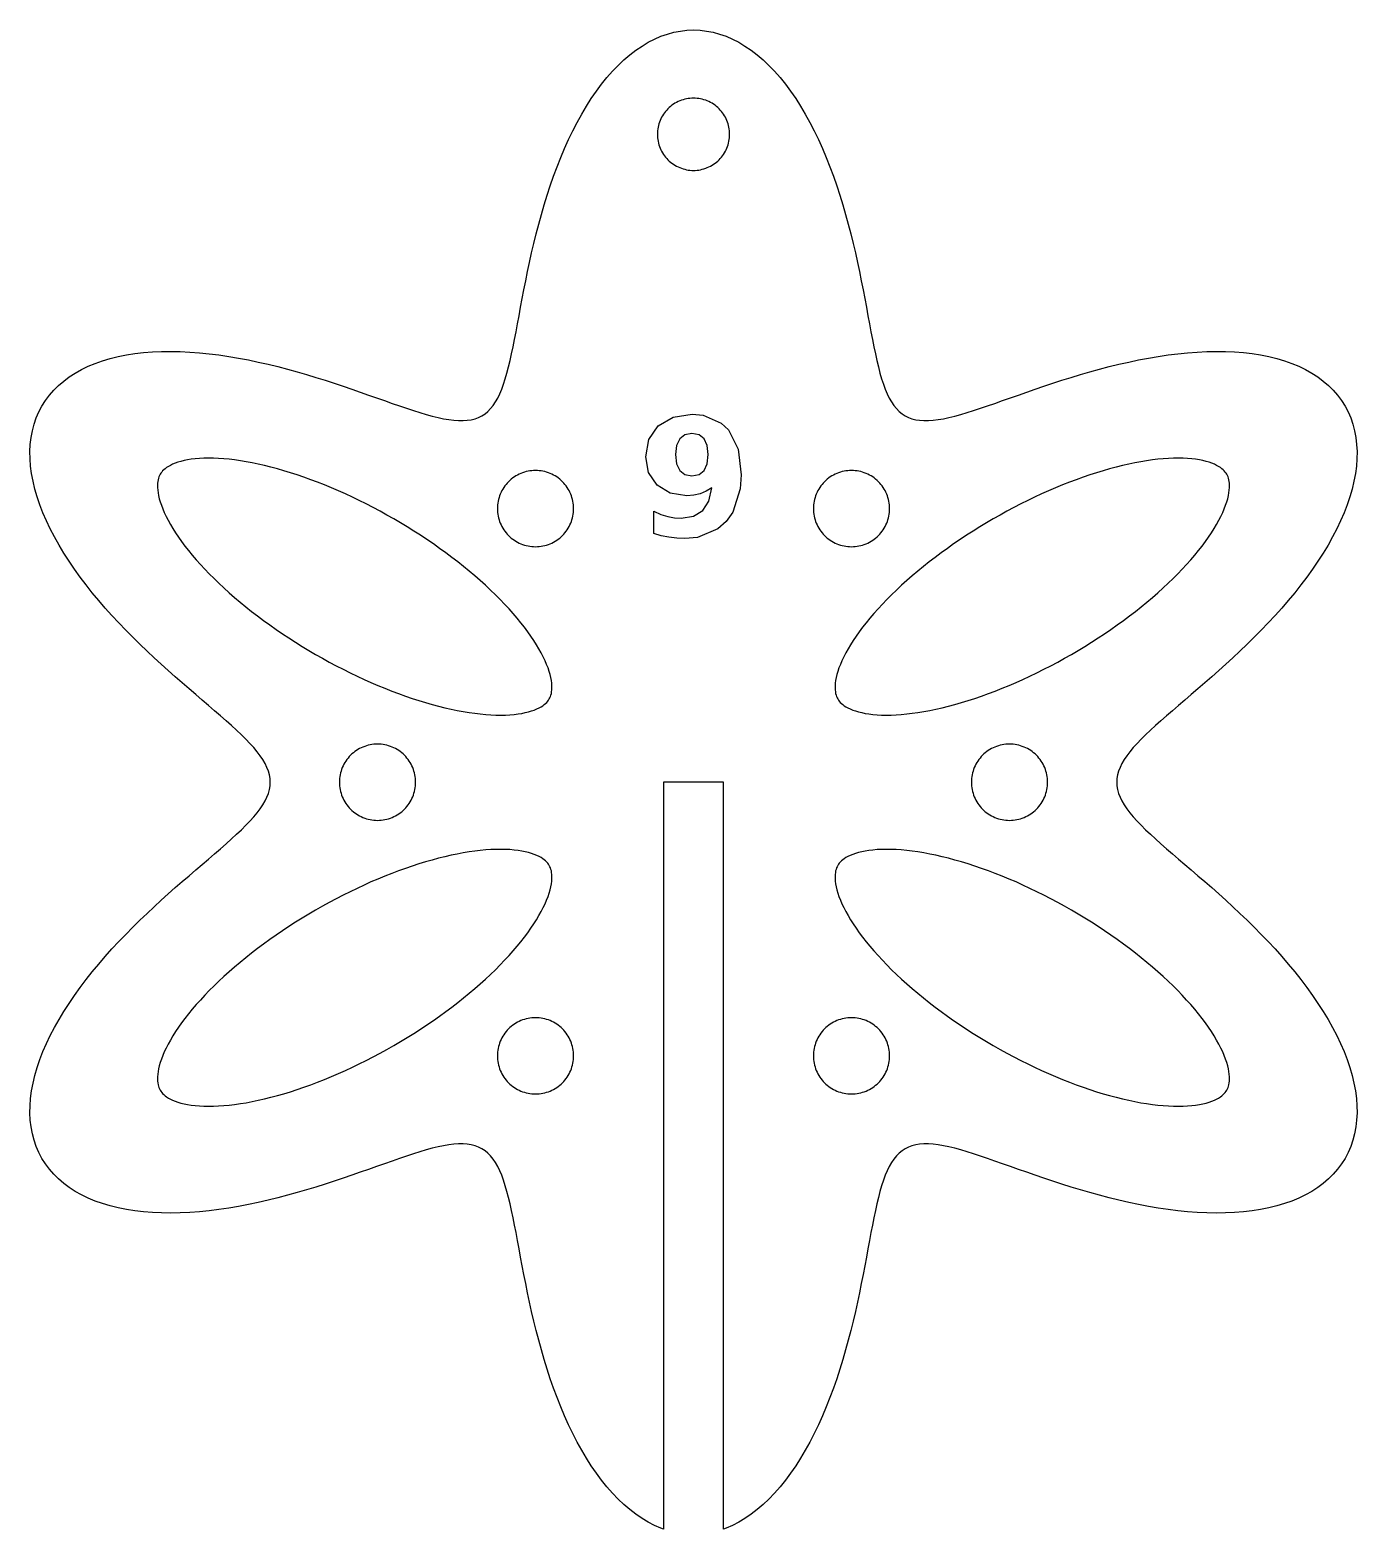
# Model space of a CAD drawing. Header units: millimetres. Extents: x 0 to 439, y -239 to 0.
# Drawn here: x 372.5 to 438.7, y -238.7 to -164 of the extents above; entities that cross this region are included whole.
import ezdxf

# ---------------------------------------------------------------- set-up
doc = ezdxf.new("R2010")
doc.units = ezdxf.units.MM
doc.layers.add('CUT', color=1, linetype='Continuous')
doc.layers.add('ENGRAVE', color=7, linetype='Continuous')

msp = doc.modelspace()

# ---------------------------------------------------------------- linework, layer by layer
at = {"layer": 'CUT'}
for points in [[(426.796, -202.055), (426.868, -202.242), (426.961, -202.432), (427.074, -202.625), (427.206, -202.821), (427.358, -203.021), (427.528, -203.225), (427.716, -203.434), (427.922, -203.649), (428.144, -203.869), (428.383, -204.095), (428.636, -204.327), (428.904, -204.567), (429.184, -204.813), (429.478, -205.067), (429.782, -205.329), (430.097, -205.598), (430.421, -205.875), (430.753, -206.16), (431.092, -206.453), (431.436, -206.755), (431.785, -207.064), (432.138, -207.381), (432.492, -207.707), (432.848, -208.04), (433.203, -208.38), (433.556, -208.728), (433.907, -209.083), (434.253, -209.444), (434.594, -209.812), (434.929, -210.185), (435.256, -210.564), (435.574, -210.948), (435.882, -211.337), (436.179, -211.729), (436.464, -212.124), (436.735, -212.523), (436.992, -212.923), (437.235, -213.325), (437.461, -213.727), (437.67, -214.129), (437.861, -214.531), (438.034, -214.931), (438.188, -215.329), (438.321, -215.724), (438.435, -216.115), (438.527, -216.502), (438.599, -216.884), (438.648, -217.259), (438.676, -217.628), (438.681, -217.989), (438.663, -218.342), (438.623, -218.687), (438.56, -219.021), (438.475, -219.345), (438.367, -219.659), (438.237, -219.96), (438.084, -220.25), (437.91, -220.527), (437.713, -220.791), (437.496, -221.041), (437.258, -221.277), (437, -221.499), (436.722, -221.705), (436.425, -221.897), (436.109, -222.073), (435.776, -222.234), (435.426, -222.379), (435.06, -222.508), (434.679, -222.621), (434.283, -222.718), (433.874, -222.8), (433.453, -222.866), (433.02, -222.916), (432.576, -222.951), (432.123, -222.971), (431.662, -222.977), (431.193, -222.968), (430.718, -222.945), (430.237, -222.909), (429.752, -222.861), (429.264, -222.8), (428.773, -222.727), (428.282, -222.644), (427.79, -222.55), (427.299, -222.447), (426.81, -222.335), (426.324, -222.216), (425.842, -222.09), (425.364, -221.958), (424.891, -221.82), (424.425, -221.679), (423.966, -221.535), (423.515, -221.388), (423.073, -221.24), (422.64, -221.093), (422.216, -220.946), (421.803, -220.801), (421.401, -220.659), (421.011, -220.521), (420.632, -220.388), (420.266, -220.261), (419.912, -220.141), (419.571, -220.029), (419.243, -219.926), (418.928, -219.833), (418.626, -219.75), (418.337, -219.679), (418.062, -219.621), (417.8, -219.575), (417.551, -219.544), (417.315, -219.527), (417.092, -219.526), (416.881, -219.541), (416.682, -219.571), (416.495, -219.619), (416.32, -219.685), (416.155, -219.768), (416.001, -219.869), (415.856, -219.988), (415.721, -220.126), (415.595, -220.283), (415.477, -220.458), (415.367, -220.652), (415.263, -220.865), (415.166, -221.096), (415.074, -221.346), (414.987, -221.613), (414.904, -221.899), (414.825, -222.201), (414.748, -222.521), (414.673, -222.856), (414.6, -223.208), (414.527, -223.574), (414.453, -223.955), (414.379, -224.35), (414.303, -224.757), (414.225, -225.176), (414.145, -225.606), (414.06, -226.046), (413.971, -226.495), (413.878, -226.952), (413.779, -227.416), (413.675, -227.886), (413.564, -228.36), (413.447, -228.838), (413.323, -229.318), (413.191, -229.799), (413.051, -230.279), (412.903, -230.759), (412.747, -231.235), (412.582, -231.708), (412.409, -232.175), (412.226, -232.636), (412.035, -233.089), (411.835, -233.534), (411.626, -233.968), (411.408, -234.391), (411.181, -234.802), (410.945, -235.198), (410.702, -235.581), (410.449, -235.947), (410.189, -236.297), (409.921, -236.629), (409.646, -236.943), (409.364, -237.236), (409.076, -237.51), (408.781, -237.762), (408.48, -237.993), (408.175, -238.201), (407.864, -238.386), (407.55, -238.548), (407.232, -238.685), (407.108, -238.729), (407.108, -201.5), (404.108, -201.5), (404.108, -238.729), (403.985, -238.685), (403.667, -238.548), (403.352, -238.386), (403.042, -238.201), (402.736, -237.993), (402.436, -237.762), (402.141, -237.51), (401.852, -237.236), (401.57, -236.943), (401.295, -236.629), (401.027, -236.297), (400.767, -235.947), (400.515, -235.581), (400.271, -235.198), (400.035, -234.802), (399.809, -234.391), (399.591, -233.968), (399.381, -233.534), (399.181, -233.089), (398.99, -232.636), (398.808, -232.175), (398.634, -231.708), (398.469, -231.235), (398.313, -230.759), (398.165, -230.279), (398.026, -229.799), (397.894, -229.318), (397.769, -228.838), (397.652, -228.36), (397.541, -227.886), (397.437, -227.416), (397.338, -226.952), (397.245, -226.495), (397.156, -226.046), (397.072, -225.606), (396.991, -225.176), (396.913, -224.757), (396.837, -224.35), (396.763, -223.955), (396.69, -223.574), (396.616, -223.208), (396.543, -222.856), (396.468, -222.521), (396.391, -222.201), (396.312, -221.899), (396.229, -221.613), (396.142, -221.346), (396.05, -221.096), (395.953, -220.865), (395.85, -220.652), (395.739, -220.458), (395.621, -220.283), (395.495, -220.126), (395.36, -219.988), (395.216, -219.869), (395.061, -219.768), (394.897, -219.685), (394.721, -219.619), (394.534, -219.571), (394.335, -219.541), (394.124, -219.526), (393.901, -219.527), (393.665, -219.544), (393.416, -219.575), (393.154, -219.621), (392.879, -219.679), (392.59, -219.75), (392.289, -219.833), (391.974, -219.926), (391.646, -220.029), (391.304, -220.141), (390.951, -220.261), (390.584, -220.388), (390.205, -220.521), (389.815, -220.659), (389.413, -220.801), (389, -220.946), (388.577, -221.093), (388.143, -221.24), (387.701, -221.388), (387.25, -221.535), (386.791, -221.679), (386.325, -221.82), (385.852, -221.958), (385.375, -222.09), (384.892, -222.216), (384.406, -222.335), (383.917, -222.447), (383.426, -222.55), (382.934, -222.644), (382.443, -222.727), (381.953, -222.8), (381.464, -222.861), (380.979, -222.909), (380.499, -222.945), (380.023, -222.968), (379.555, -222.977), (379.093, -222.971), (378.64, -222.951), (378.197, -222.916), (377.764, -222.866), (377.342, -222.8), (376.933, -222.718), (376.537, -222.621), (376.156, -222.508), (375.79, -222.379), (375.44, -222.234), (375.107, -222.073), (374.792, -221.897), (374.495, -221.705), (374.217, -221.499), (373.958, -221.277), (373.72, -221.041), (373.503, -220.791), (373.307, -220.527), (373.132, -220.25), (372.98, -219.96), (372.849, -219.659), (372.741, -219.345), (372.656, -219.021), (372.593, -218.687), (372.553, -218.342), (372.536, -217.989), (372.541, -217.628), (372.568, -217.259), (372.618, -216.884), (372.689, -216.502), (372.781, -216.115), (372.895, -215.724), (373.029, -215.329), (373.182, -214.931), (373.355, -214.531), (373.547, -214.129), (373.756, -213.727), (373.982, -213.325), (374.224, -212.923), (374.481, -212.523), (374.753, -212.124), (375.037, -211.729), (375.334, -211.337), (375.642, -210.948), (375.96, -210.564), (376.287, -210.185), (376.622, -209.812), (376.963, -209.444), (377.31, -209.083), (377.66, -208.728), (378.014, -208.38), (378.369, -208.04), (378.724, -207.707), (379.079, -207.381), (379.431, -207.064), (379.78, -206.755), (380.125, -206.453), (380.464, -206.16), (380.796, -205.875), (381.12, -205.598), (381.434, -205.329), (381.739, -205.067), (382.032, -204.813), (382.313, -204.567), (382.58, -204.327), (382.834, -204.095), (383.072, -203.869), (383.294, -203.649), (383.5, -203.434), (383.688, -203.225), (383.858, -203.021), (384.01, -202.821), (384.142, -202.625), (384.255, -202.432), (384.348, -202.242), (384.421, -202.055), (384.473, -201.869), (384.504, -201.684), (384.514, -201.5), (384.504, -201.316), (384.473, -201.131), (384.421, -200.945), (384.348, -200.758), (384.255, -200.568), (384.142, -200.375), (384.01, -200.179), (383.858, -199.979), (383.688, -199.775), (383.5, -199.566), (383.294, -199.351), (383.072, -199.131), (382.834, -198.905), (382.58, -198.673), (382.313, -198.433), (382.032, -198.187), (381.739, -197.933), (381.434, -197.671), (381.12, -197.402), (380.796, -197.125), (380.464, -196.84), (380.125, -196.547), (379.78, -196.245), (379.431, -195.936), (379.079, -195.619), (378.724, -195.293), (378.369, -194.96), (378.014, -194.62), (377.66, -194.272), (377.31, -193.917), (376.963, -193.556), (376.622, -193.188), (376.287, -192.815), (375.96, -192.436), (375.642, -192.052), (375.334, -191.663), (375.037, -191.271), (374.753, -190.876), (374.481, -190.477), (374.224, -190.077), (373.982, -189.675), (373.756, -189.273), (373.547, -188.871), (373.355, -188.469), (373.182, -188.069), (373.029, -187.671), (372.895, -187.276), (372.781, -186.885), (372.689, -186.498), (372.618, -186.116), (372.568, -185.741), (372.541, -185.372), (372.536, -185.011), (372.553, -184.658), (372.593, -184.313), (372.656, -183.979), (372.741, -183.655), (372.849, -183.341), (372.98, -183.04), (373.132, -182.75), (373.307, -182.473), (373.503, -182.209), (373.72, -181.959), (373.958, -181.723), (374.217, -181.501), (374.495, -181.295), (374.792, -181.103), (375.107, -180.927), (375.44, -180.766), (375.79, -180.621), (376.156, -180.492), (376.537, -180.379), (376.933, -180.282), (377.342, -180.2), (377.764, -180.134), (378.197, -180.084), (378.64, -180.049), (379.093, -180.029), (379.555, -180.023), (380.023, -180.032), (380.499, -180.055), (380.979, -180.091), (381.464, -180.139), (381.953, -180.2), (382.443, -180.273), (382.934, -180.356), (383.426, -180.45), (383.917, -180.553), (384.406, -180.665), (384.892, -180.784), (385.375, -180.91), (385.852, -181.042), (386.325, -181.18), (386.791, -181.321), (387.25, -181.465), (387.701, -181.612), (388.143, -181.76), (388.577, -181.907), (389, -182.054), (389.413, -182.199), (389.815, -182.341), (390.205, -182.479), (390.584, -182.612), (390.951, -182.739), (391.304, -182.859), (391.646, -182.971), (391.974, -183.074), (392.289, -183.167), (392.59, -183.25), (392.879, -183.321), (393.154, -183.379), (393.416, -183.425), (393.665, -183.456), (393.901, -183.473), (394.124, -183.474), (394.335, -183.459), (394.534, -183.429), (394.721, -183.381), (394.897, -183.315), (395.061, -183.232), (395.216, -183.131), (395.36, -183.012), (395.495, -182.874), (395.621, -182.717), (395.739, -182.542), (395.85, -182.348), (395.953, -182.135), (396.05, -181.904), (396.142, -181.654), (396.229, -181.387), (396.312, -181.101), (396.391, -180.799), (396.468, -180.479), (396.543, -180.144), (396.616, -179.792), (396.69, -179.426), (396.763, -179.045), (396.837, -178.65), (396.913, -178.243), (396.991, -177.824), (397.072, -177.394), (397.156, -176.954), (397.245, -176.505), (397.338, -176.048), (397.437, -175.584), (397.541, -175.114), (397.652, -174.64), (397.769, -174.162), (397.894, -173.682), (398.026, -173.201), (398.165, -172.721), (398.313, -172.241), (398.469, -171.765), (398.634, -171.292), (398.808, -170.825), (398.99, -170.364), (399.181, -169.911), (399.381, -169.466), (399.591, -169.032), (399.809, -168.609), (400.035, -168.198), (400.271, -167.802), (400.515, -167.419), (400.767, -167.053), (401.027, -166.703), (401.295, -166.371), (401.57, -166.057), (401.852, -165.764), (402.141, -165.49), (402.436, -165.238), (402.736, -165.007), (403.042, -164.799), (403.352, -164.614), (403.667, -164.452), (403.985, -164.315), (404.306, -164.202), (404.629, -164.114), (404.954, -164.051), (405.281, -164.013), (405.608, -164), (405.935, -164.013), (406.262, -164.051), (406.587, -164.114), (406.911, -164.202), (407.232, -164.315), (407.55, -164.452), (407.864, -164.614), (408.175, -164.799), (408.48, -165.007), (408.781, -165.238), (409.076, -165.49), (409.364, -165.764), (409.646, -166.057), (409.921, -166.371), (410.189, -166.703), (410.449, -167.053), (410.702, -167.419), (410.945, -167.802), (411.181, -168.198), (411.408, -168.609), (411.626, -169.032), (411.835, -169.466), (412.035, -169.911), (412.226, -170.364), (412.409, -170.825), (412.582, -171.292), (412.747, -171.765), (412.903, -172.241), (413.051, -172.721), (413.191, -173.201), (413.323, -173.682), (413.447, -174.162), (413.564, -174.64), (413.675, -175.114), (413.779, -175.584), (413.878, -176.048), (413.971, -176.505), (414.06, -176.954), (414.145, -177.394), (414.225, -177.824), (414.303, -178.243), (414.379, -178.65), (414.453, -179.045), (414.527, -179.426), (414.6, -179.792), (414.673, -180.144), (414.748, -180.479), (414.825, -180.799), (414.904, -181.101), (414.987, -181.387), (415.074, -181.654), (415.166, -181.904), (415.263, -182.135), (415.367, -182.348), (415.477, -182.542), (415.595, -182.717), (415.721, -182.874), (415.856, -183.012), (416.001, -183.131), (416.155, -183.232), (416.32, -183.315), (416.495, -183.381), (416.682, -183.429), (416.881, -183.459), (417.092, -183.474), (417.315, -183.473), (417.551, -183.456), (417.8, -183.425), (418.062, -183.379), (418.337, -183.321), (418.626, -183.25), (418.928, -183.167), (419.243, -183.074), (419.571, -182.971), (419.912, -182.859), (420.266, -182.739), (420.632, -182.612), (421.011, -182.479), (421.401, -182.341), (421.803, -182.199), (422.216, -182.054), (422.64, -181.907), (423.073, -181.76), (423.515, -181.612), (423.966, -181.465), (424.425, -181.321), (424.891, -181.18), (425.364, -181.042), (425.842, -180.91), (426.324, -180.784), (426.81, -180.665), (427.299, -180.553), (427.79, -180.45), (428.282, -180.356), (428.773, -180.273), (429.264, -180.2), (429.752, -180.139), (430.237, -180.091), (430.718, -180.055), (431.193, -180.032), (431.662, -180.023), (432.123, -180.029), (432.576, -180.049), (433.02, -180.084), (433.453, -180.134), (433.874, -180.2), (434.283, -180.282), (434.679, -180.379), (435.06, -180.492), (435.426, -180.621), (435.776, -180.766), (436.109, -180.927), (436.425, -181.103), (436.722, -181.295), (437, -181.501), (437.258, -181.723), (437.496, -181.959), (437.713, -182.209), (437.91, -182.473), (438.084, -182.75), (438.237, -183.04), (438.367, -183.341), (438.475, -183.655), (438.56, -183.979), (438.623, -184.313), (438.663, -184.658), (438.681, -185.011), (438.676, -185.372), (438.648, -185.741), (438.599, -186.116), (438.527, -186.498), (438.435, -186.885), (438.321, -187.276), (438.188, -187.671), (438.034, -188.069), (437.861, -188.469), (437.67, -188.871), (437.461, -189.273), (437.235, -189.675), (436.992, -190.077), (436.735, -190.477), (436.464, -190.876), (436.179, -191.271), (435.882, -191.663), (435.574, -192.052), (435.256, -192.436), (434.929, -192.815), (434.594, -193.188), (434.253, -193.556), (433.907, -193.917), (433.556, -194.272), (433.203, -194.62), (432.848, -194.96), (432.492, -195.293), (432.138, -195.619), (431.785, -195.936), (431.436, -196.245), (431.092, -196.547), (430.753, -196.84), (430.421, -197.125), (430.097, -197.402), (429.782, -197.671), (429.478, -197.933), (429.184, -198.187), (428.904, -198.433), (428.636, -198.673), (428.383, -198.905), (428.144, -199.131), (427.922, -199.351), (427.716, -199.566), (427.528, -199.775), (427.358, -199.979), (427.206, -200.179), (427.074, -200.375), (426.961, -200.568), (426.868, -200.758), (426.796, -200.945), (426.744, -201.131), (426.712, -201.316), (426.702, -201.5), (426.712, -201.684), (426.744, -201.869), (426.796, -202.055)], [(407.406, -169.112), (407.399, -169.024), (407.389, -168.936), (407.374, -168.849), (407.354, -168.763), (407.331, -168.677), (407.303, -168.594), (407.271, -168.511), (407.235, -168.43), (407.196, -168.351), (407.152, -168.275), (407.105, -168.2), (407.054, -168.128), (407, -168.058), (406.942, -167.991), (406.881, -167.927), (406.817, -167.866), (406.75, -167.809), (406.68, -167.754), (406.608, -167.703), (406.534, -167.656), (406.457, -167.613), (406.378, -167.573), (406.297, -167.537), (406.215, -167.505), (406.131, -167.478), (406.046, -167.454), (405.959, -167.435), (405.872, -167.419), (405.785, -167.409), (405.696, -167.402), (405.608, -167.4), (405.52, -167.402), (405.432, -167.409), (405.344, -167.419), (405.257, -167.435), (405.171, -167.454), (405.086, -167.478), (405.002, -167.505), (404.919, -167.537), (404.839, -167.573), (404.76, -167.613), (404.683, -167.656), (404.608, -167.703), (404.536, -167.754), (404.466, -167.809), (404.399, -167.866), (404.335, -167.927), (404.274, -167.991), (404.217, -168.058), (404.162, -168.128), (404.112, -168.2), (404.064, -168.275), (404.021, -168.351), (403.981, -168.43), (403.945, -168.511), (403.913, -168.594), (403.886, -168.677), (403.862, -168.763), (403.843, -168.849), (403.828, -168.936), (403.817, -169.024), (403.81, -169.112), (403.808, -169.2), (403.81, -169.288), (403.817, -169.376), (403.828, -169.464), (403.843, -169.551), (403.862, -169.637), (403.886, -169.723), (403.913, -169.806), (403.945, -169.889), (403.981, -169.97), (404.021, -170.049), (404.064, -170.125), (404.112, -170.2), (404.162, -170.272), (404.217, -170.342), (404.274, -170.409), (404.335, -170.473), (404.399, -170.534), (404.466, -170.591), (404.536, -170.646), (404.608, -170.697), (404.683, -170.744), (404.76, -170.787), (404.839, -170.827), (404.919, -170.863), (405.002, -170.895), (405.086, -170.922), (405.171, -170.946), (405.257, -170.965), (405.344, -170.981), (405.432, -170.991), (405.52, -170.998), (405.608, -171), (405.696, -170.998), (405.785, -170.991), (405.872, -170.981), (405.959, -170.965), (406.046, -170.946), (406.131, -170.922), (406.215, -170.895), (406.297, -170.863), (406.378, -170.827), (406.457, -170.787), (406.534, -170.744), (406.608, -170.697), (406.68, -170.646), (406.75, -170.591), (406.817, -170.534), (406.881, -170.473), (406.942, -170.409), (407, -170.342), (407.054, -170.272), (407.105, -170.2), (407.152, -170.125), (407.196, -170.049), (407.235, -169.97), (407.271, -169.889), (407.303, -169.806), (407.331, -169.723), (407.354, -169.637), (407.374, -169.551), (407.389, -169.464), (407.399, -169.376), (407.406, -169.288), (407.408, -169.2), (407.406, -169.112)], [(391.343, -188.773), (391.008, -188.57), (390.671, -188.373), (390.33, -188.179), (389.988, -187.991), (389.644, -187.807), (389.298, -187.629), (388.951, -187.456), (388.604, -187.29), (388.256, -187.128), (387.909, -186.973), (387.562, -186.825), (387.217, -186.682), (386.873, -186.547), (386.531, -186.418), (386.191, -186.295), (385.854, -186.18), (385.521, -186.072), (385.191, -185.972), (384.865, -185.878), (384.544, -185.792), (384.227, -185.714), (383.917, -185.643), (383.612, -185.579), (383.313, -185.524), (383.021, -185.476), (382.737, -185.435), (382.46, -185.403), (382.191, -185.378), (381.931, -185.36), (381.681, -185.35), (381.439, -185.347), (381.208, -185.351), (380.987, -185.362), (380.777, -185.379), (380.578, -185.403), (380.391, -185.433), (380.216, -185.468), (380.054, -185.508), (379.904, -185.552), (379.768, -185.6), (379.644, -185.651), (379.532, -185.704), (379.434, -185.758), (379.347, -185.814), (379.271, -185.87), (379.205, -185.925), (379.149, -185.981), (379.1, -186.037), (379.058, -186.093), (379.022, -186.151), (378.99, -186.211), (378.963, -186.275), (378.939, -186.345), (378.919, -186.422), (378.903, -186.507), (378.893, -186.6), (378.888, -186.703), (378.89, -186.816), (378.9, -186.939), (378.918, -187.072), (378.945, -187.214), (378.981, -187.366), (379.028, -187.526), (379.085, -187.695), (379.153, -187.872), (379.232, -188.056), (379.321, -188.246), (379.422, -188.443), (379.535, -188.646), (379.658, -188.853), (379.792, -189.065), (379.937, -189.282), (380.094, -189.502), (380.26, -189.725), (380.437, -189.951), (380.625, -190.18), (380.822, -190.411), (381.03, -190.643), (381.246, -190.877), (381.472, -191.111), (381.708, -191.347), (381.951, -191.582), (382.204, -191.817), (382.464, -192.052), (382.732, -192.287), (383.008, -192.52), (383.29, -192.751), (383.58, -192.981), (383.876, -193.21), (384.178, -193.435), (384.486, -193.659), (384.799, -193.879), (385.118, -194.096), (385.441, -194.31), (385.768, -194.521), (386.099, -194.727), (386.433, -194.93), (386.771, -195.127), (387.111, -195.321), (387.453, -195.509), (387.798, -195.693), (388.143, -195.871), (388.49, -196.044), (388.837, -196.21), (389.185, -196.372), (389.532, -196.527), (389.879, -196.675), (390.224, -196.818), (390.569, -196.953), (390.911, -197.082), (391.25, -197.205), (391.587, -197.32), (391.921, -197.428), (392.251, -197.528), (392.576, -197.622), (392.898, -197.708), (393.214, -197.786), (393.525, -197.857), (393.83, -197.921), (394.128, -197.976), (394.42, -198.024), (394.704, -198.065), (394.981, -198.097), (395.25, -198.122), (395.51, -198.14), (395.761, -198.15), (396.002, -198.153), (396.234, -198.149), (396.454, -198.138), (396.664, -198.121), (396.863, -198.097), (397.05, -198.067), (397.225, -198.032), (397.387, -197.992), (397.537, -197.948), (397.674, -197.9), (397.798, -197.849), (397.909, -197.796), (398.008, -197.742), (398.095, -197.686), (398.17, -197.63), (398.236, -197.575), (398.292, -197.519), (398.341, -197.463), (398.383, -197.407), (398.419, -197.349), (398.451, -197.289), (398.479, -197.225), (398.503, -197.155), (398.522, -197.078), (398.538, -196.993), (398.548, -196.9), (398.553, -196.797), (398.551, -196.684), (398.541, -196.561), (398.523, -196.428), (398.497, -196.286), (398.46, -196.134), (398.413, -195.974), (398.356, -195.805), (398.289, -195.628), (398.21, -195.444), (398.12, -195.254), (398.019, -195.057), (397.907, -194.854), (397.783, -194.647), (397.649, -194.435), (397.504, -194.218), (397.348, -193.998), (397.181, -193.775), (397.004, -193.549), (396.816, -193.32), (396.619, -193.089), (396.412, -192.857), (396.195, -192.623), (395.969, -192.389), (395.734, -192.153), (395.49, -191.918), (395.238, -191.683), (394.977, -191.448), (394.709, -191.213), (394.434, -190.98), (394.151, -190.749), (393.861, -190.519), (393.565, -190.29), (393.263, -190.065), (392.955, -189.841), (392.642, -189.621), (392.324, -189.404), (392.001, -189.19), (391.674, -188.979), (391.343, -188.773)], [(399.612, -188.139), (399.624, -188.046), (399.63, -187.953), (399.633, -187.86), (399.63, -187.767), (399.624, -187.674), (399.612, -187.581), (399.596, -187.49), (399.576, -187.399), (399.551, -187.309), (399.522, -187.22), (399.488, -187.133), (399.45, -187.048), (399.408, -186.965), (399.362, -186.884), (399.313, -186.805), (399.259, -186.729), (399.202, -186.655), (399.141, -186.584), (399.076, -186.517), (399.009, -186.453), (398.938, -186.392), (398.865, -186.334), (398.789, -186.281), (398.71, -186.231), (398.629, -186.185), (398.545, -186.143), (398.46, -186.105), (398.373, -186.072), (398.285, -186.042), (398.195, -186.017), (398.104, -185.997), (398.012, -185.981), (397.919, -185.97), (397.826, -185.963), (397.733, -185.96), (397.64, -185.963), (397.547, -185.97), (397.454, -185.981), (397.363, -185.997), (397.272, -186.017), (397.182, -186.042), (397.093, -186.072), (397.006, -186.105), (396.921, -186.143), (396.838, -186.185), (396.757, -186.231), (396.678, -186.281), (396.602, -186.334), (396.528, -186.392), (396.457, -186.453), (396.39, -186.517), (396.326, -186.584), (396.265, -186.655), (396.207, -186.729), (396.154, -186.805), (396.104, -186.884), (396.058, -186.965), (396.016, -187.048), (395.978, -187.133), (395.945, -187.22), (395.915, -187.309), (395.89, -187.399), (395.87, -187.49), (395.854, -187.581), (395.843, -187.674), (395.836, -187.767), (395.834, -187.86), (395.836, -187.953), (395.843, -188.046), (395.854, -188.139), (395.87, -188.231), (395.89, -188.322), (395.915, -188.412), (395.945, -188.5), (395.978, -188.587), (396.016, -188.672), (396.058, -188.756), (396.104, -188.837), (396.154, -188.915), (396.207, -188.992), (396.265, -189.065), (396.326, -189.136), (396.39, -189.203), (396.457, -189.268), (396.528, -189.329), (396.602, -189.386), (396.678, -189.44), (396.757, -189.489), (396.838, -189.535), (396.921, -189.577), (397.006, -189.615), (397.093, -189.649), (397.182, -189.678), (397.272, -189.703), (397.363, -189.723), (397.454, -189.739), (397.547, -189.751), (397.64, -189.757), (397.733, -189.76), (397.826, -189.757), (397.919, -189.751), (398.012, -189.739), (398.104, -189.723), (398.195, -189.703), (398.285, -189.678), (398.373, -189.649), (398.46, -189.615), (398.545, -189.577), (398.629, -189.535), (398.71, -189.489), (398.789, -189.44), (398.865, -189.386), (398.938, -189.329), (399.009, -189.268), (399.076, -189.203), (399.141, -189.136), (399.202, -189.065), (399.259, -188.992), (399.313, -188.915), (399.362, -188.837), (399.408, -188.756), (399.45, -188.672), (399.488, -188.587), (399.522, -188.5), (399.551, -188.412), (399.576, -188.322), (399.596, -188.231), (399.612, -188.139)], [(415.362, -188.139), (415.374, -188.046), (415.38, -187.953), (415.383, -187.86), (415.38, -187.767), (415.374, -187.674), (415.362, -187.581), (415.346, -187.49), (415.326, -187.399), (415.301, -187.309), (415.272, -187.22), (415.238, -187.133), (415.2, -187.048), (415.158, -186.965), (415.112, -186.884), (415.063, -186.805), (415.009, -186.729), (414.952, -186.655), (414.891, -186.584), (414.826, -186.517), (414.759, -186.453), (414.688, -186.392), (414.615, -186.334), (414.539, -186.281), (414.46, -186.231), (414.379, -186.185), (414.295, -186.143), (414.21, -186.105), (414.123, -186.072), (414.035, -186.042), (413.945, -186.017), (413.854, -185.997), (413.762, -185.981), (413.669, -185.97), (413.576, -185.963), (413.483, -185.96), (413.39, -185.963), (413.297, -185.97), (413.204, -185.981), (413.113, -185.997), (413.022, -186.017), (412.932, -186.042), (412.843, -186.072), (412.756, -186.105), (412.671, -186.143), (412.588, -186.185), (412.507, -186.231), (412.428, -186.281), (412.352, -186.334), (412.278, -186.392), (412.207, -186.453), (412.14, -186.517), (412.076, -186.584), (412.015, -186.655), (411.957, -186.729), (411.904, -186.805), (411.854, -186.884), (411.808, -186.965), (411.766, -187.048), (411.728, -187.133), (411.695, -187.22), (411.665, -187.309), (411.64, -187.399), (411.62, -187.49), (411.604, -187.581), (411.593, -187.674), (411.586, -187.767), (411.584, -187.86), (411.586, -187.953), (411.593, -188.046), (411.604, -188.139), (411.62, -188.231), (411.64, -188.322), (411.665, -188.412), (411.695, -188.5), (411.728, -188.587), (411.766, -188.672), (411.808, -188.756), (411.854, -188.837), (411.904, -188.915), (411.957, -188.992), (412.015, -189.065), (412.076, -189.136), (412.14, -189.203), (412.207, -189.268), (412.278, -189.329), (412.352, -189.386), (412.428, -189.44), (412.507, -189.489), (412.588, -189.535), (412.671, -189.577), (412.756, -189.615), (412.843, -189.649), (412.932, -189.678), (413.022, -189.703), (413.113, -189.723), (413.204, -189.739), (413.297, -189.751), (413.39, -189.757), (413.483, -189.76), (413.576, -189.757), (413.669, -189.751), (413.762, -189.739), (413.854, -189.723), (413.945, -189.703), (414.035, -189.678), (414.123, -189.649), (414.21, -189.615), (414.295, -189.577), (414.379, -189.535), (414.46, -189.489), (414.539, -189.44), (414.615, -189.386), (414.688, -189.329), (414.759, -189.268), (414.826, -189.203), (414.891, -189.136), (414.952, -189.065), (415.009, -188.992), (415.063, -188.915), (415.112, -188.837), (415.158, -188.756), (415.2, -188.672), (415.238, -188.587), (415.272, -188.5), (415.301, -188.412), (415.326, -188.322), (415.346, -188.231), (415.362, -188.139)], [(423.763, -195.509), (424.105, -195.321), (424.446, -195.127), (424.783, -194.93), (425.118, -194.727), (425.449, -194.521), (425.776, -194.31), (426.099, -194.096), (426.417, -193.879), (426.73, -193.659), (427.038, -193.435), (427.34, -193.21), (427.636, -192.981), (427.926, -192.751), (428.209, -192.52), (428.484, -192.287), (428.752, -192.052), (429.013, -191.817), (429.265, -191.582), (429.509, -191.347), (429.744, -191.111), (429.97, -190.877), (430.187, -190.643), (430.394, -190.411), (430.591, -190.18), (430.779, -189.951), (430.956, -189.725), (431.123, -189.502), (431.279, -189.282), (431.424, -189.065), (431.558, -188.853), (431.682, -188.646), (431.794, -188.443), (431.895, -188.246), (431.985, -188.056), (432.064, -187.872), (432.131, -187.695), (432.188, -187.526), (432.235, -187.366), (432.272, -187.214), (432.298, -187.072), (432.316, -186.939), (432.326, -186.816), (432.328, -186.703), (432.323, -186.6), (432.313, -186.507), (432.297, -186.422), (432.278, -186.345), (432.254, -186.275), (432.226, -186.211), (432.194, -186.151), (432.158, -186.093), (432.116, -186.037), (432.067, -185.981), (432.011, -185.925), (431.945, -185.87), (431.87, -185.814), (431.783, -185.758), (431.684, -185.704), (431.573, -185.651), (431.449, -185.6), (431.312, -185.552), (431.162, -185.508), (431, -185.468), (430.825, -185.433), (430.638, -185.403), (430.439, -185.379), (430.229, -185.362), (430.009, -185.351), (429.777, -185.347), (429.536, -185.35), (429.285, -185.36), (429.025, -185.378), (428.756, -185.403), (428.479, -185.435), (428.195, -185.476), (427.903, -185.524), (427.605, -185.579), (427.3, -185.643), (426.989, -185.714), (426.673, -185.792), (426.351, -185.878), (426.026, -185.972), (425.696, -186.072), (425.362, -186.18), (425.025, -186.295), (424.686, -186.418), (424.343, -186.547), (423.999, -186.682), (423.654, -186.825), (423.307, -186.973), (422.96, -187.128), (422.612, -187.29), (422.265, -187.456), (421.918, -187.629), (421.573, -187.807), (421.228, -187.991), (420.886, -188.179), (420.546, -188.373), (420.208, -188.57), (419.874, -188.773), (419.543, -188.979), (419.216, -189.19), (418.893, -189.404), (418.574, -189.621), (418.261, -189.841), (417.953, -190.065), (417.651, -190.29), (417.355, -190.519), (417.065, -190.749), (416.783, -190.98), (416.507, -191.213), (416.239, -191.448), (415.979, -191.683), (415.726, -191.918), (415.483, -192.153), (415.247, -192.389), (415.021, -192.623), (414.805, -192.857), (414.597, -193.089), (414.4, -193.32), (414.212, -193.549), (414.035, -193.775), (413.869, -193.998), (413.712, -194.218), (413.567, -194.435), (413.433, -194.647), (413.31, -194.854), (413.197, -195.057), (413.096, -195.254), (413.006, -195.444), (412.928, -195.628), (412.86, -195.805), (412.803, -195.974), (412.756, -196.134), (412.72, -196.286), (412.693, -196.428), (412.675, -196.561), (412.665, -196.684), (412.663, -196.797), (412.668, -196.9), (412.678, -196.993), (412.694, -197.078), (412.714, -197.155), (412.738, -197.225), (412.765, -197.289), (412.797, -197.349), (412.833, -197.407), (412.875, -197.463), (412.924, -197.519), (412.98, -197.575), (413.046, -197.63), (413.122, -197.686), (413.209, -197.742), (413.307, -197.796), (413.419, -197.849), (413.543, -197.9), (413.679, -197.948), (413.829, -197.992), (413.991, -198.032), (414.166, -198.067), (414.353, -198.097), (414.552, -198.121), (414.762, -198.138), (414.983, -198.149), (415.214, -198.153), (415.456, -198.15), (415.706, -198.14), (415.966, -198.122), (416.235, -198.097), (416.512, -198.065), (416.796, -198.024), (417.088, -197.976), (417.387, -197.921), (417.692, -197.857), (418.002, -197.786), (418.319, -197.708), (418.64, -197.622), (418.966, -197.528), (419.296, -197.428), (419.629, -197.32), (419.966, -197.205), (420.306, -197.082), (420.648, -196.953), (420.992, -196.818), (421.337, -196.675), (421.684, -196.527), (422.031, -196.372), (422.379, -196.21), (422.726, -196.044), (423.073, -195.871), (423.419, -195.693), (423.763, -195.509)], [(391.749, -201.686), (391.755, -201.593), (391.758, -201.5), (391.755, -201.407), (391.749, -201.314), (391.737, -201.221), (391.721, -201.129), (391.701, -201.038), (391.676, -200.949), (391.647, -200.86), (391.613, -200.773), (391.575, -200.688), (391.533, -200.605), (391.487, -200.523), (391.438, -200.445), (391.384, -200.368), (391.327, -200.295), (391.266, -200.224), (391.201, -200.157), (391.134, -200.092), (391.063, -200.032), (390.99, -199.974), (390.914, -199.921), (390.835, -199.871), (390.754, -199.825), (390.67, -199.783), (390.585, -199.745), (390.498, -199.711), (390.41, -199.682), (390.32, -199.657), (390.229, -199.637), (390.137, -199.621), (390.044, -199.61), (389.951, -199.603), (389.858, -199.6), (389.765, -199.603), (389.672, -199.61), (389.579, -199.621), (389.488, -199.637), (389.397, -199.657), (389.307, -199.682), (389.218, -199.711), (389.131, -199.745), (389.046, -199.783), (388.963, -199.825), (388.882, -199.871), (388.803, -199.921), (388.727, -199.974), (388.653, -200.032), (388.582, -200.092), (388.515, -200.157), (388.451, -200.224), (388.39, -200.295), (388.332, -200.368), (388.279, -200.445), (388.229, -200.523), (388.183, -200.605), (388.141, -200.688), (388.103, -200.773), (388.07, -200.86), (388.04, -200.949), (388.015, -201.038), (387.995, -201.129), (387.979, -201.221), (387.968, -201.314), (387.961, -201.407), (387.959, -201.5), (387.961, -201.593), (387.968, -201.686), (387.979, -201.779), (387.995, -201.871), (388.015, -201.962), (388.04, -202.051), (388.07, -202.14), (388.103, -202.227), (388.141, -202.312), (388.183, -202.395), (388.229, -202.477), (388.279, -202.555), (388.332, -202.632), (388.39, -202.705), (388.451, -202.776), (388.515, -202.843), (388.582, -202.908), (388.653, -202.968), (388.727, -203.026), (388.803, -203.079), (388.882, -203.129), (388.963, -203.175), (389.046, -203.217), (389.131, -203.255), (389.218, -203.289), (389.307, -203.318), (389.397, -203.343), (389.488, -203.363), (389.579, -203.379), (389.672, -203.39), (389.765, -203.397), (389.858, -203.4), (389.951, -203.397), (390.044, -203.39), (390.137, -203.379), (390.229, -203.363), (390.32, -203.343), (390.41, -203.318), (390.498, -203.289), (390.585, -203.255), (390.67, -203.217), (390.754, -203.175), (390.835, -203.129), (390.914, -203.079), (390.99, -203.026), (391.063, -202.968), (391.134, -202.908), (391.201, -202.843), (391.266, -202.776), (391.327, -202.705), (391.384, -202.632), (391.438, -202.555), (391.487, -202.477), (391.533, -202.395), (391.575, -202.312), (391.613, -202.227), (391.647, -202.14), (391.676, -202.051), (391.701, -201.962), (391.721, -201.871), (391.737, -201.779), (391.749, -201.686)], [(423.237, -201.779), (423.249, -201.686), (423.255, -201.593), (423.258, -201.5), (423.255, -201.407), (423.249, -201.314), (423.237, -201.221), (423.221, -201.129), (423.201, -201.038), (423.176, -200.949), (423.147, -200.86), (423.113, -200.773), (423.075, -200.688), (423.033, -200.605), (422.987, -200.523), (422.938, -200.445), (422.884, -200.368), (422.827, -200.295), (422.766, -200.224), (422.701, -200.157), (422.634, -200.092), (422.563, -200.032), (422.49, -199.974), (422.414, -199.921), (422.335, -199.871), (422.254, -199.825), (422.17, -199.783), (422.085, -199.745), (421.998, -199.711), (421.91, -199.682), (421.82, -199.657), (421.729, -199.637), (421.637, -199.621), (421.544, -199.61), (421.451, -199.603), (421.358, -199.6), (421.265, -199.603), (421.172, -199.61), (421.079, -199.621), (420.988, -199.637), (420.897, -199.657), (420.807, -199.682), (420.718, -199.711), (420.631, -199.745), (420.546, -199.783), (420.463, -199.825), (420.382, -199.871), (420.303, -199.921), (420.227, -199.974), (420.153, -200.032), (420.082, -200.092), (420.015, -200.157), (419.951, -200.224), (419.89, -200.295), (419.832, -200.368), (419.779, -200.445), (419.729, -200.523), (419.683, -200.605), (419.641, -200.688), (419.603, -200.773), (419.57, -200.86), (419.54, -200.949), (419.515, -201.038), (419.495, -201.129), (419.479, -201.221), (419.468, -201.314), (419.461, -201.407), (419.459, -201.5), (419.461, -201.593), (419.468, -201.686), (419.479, -201.779), (419.495, -201.871), (419.515, -201.962), (419.54, -202.051), (419.57, -202.14), (419.603, -202.227), (419.641, -202.312), (419.683, -202.395), (419.729, -202.477), (419.779, -202.555), (419.832, -202.632), (419.89, -202.705), (419.951, -202.776), (420.015, -202.843), (420.082, -202.908), (420.153, -202.968), (420.227, -203.026), (420.303, -203.079), (420.382, -203.129), (420.463, -203.175), (420.546, -203.217), (420.631, -203.255), (420.718, -203.289), (420.807, -203.318), (420.897, -203.343), (420.988, -203.363), (421.079, -203.379), (421.172, -203.39), (421.265, -203.397), (421.358, -203.4), (421.451, -203.397), (421.544, -203.39), (421.637, -203.379), (421.729, -203.363), (421.82, -203.343), (421.91, -203.318), (421.998, -203.289), (422.085, -203.255), (422.17, -203.217), (422.254, -203.175), (422.335, -203.129), (422.414, -203.079), (422.49, -203.026), (422.563, -202.968), (422.634, -202.908), (422.701, -202.843), (422.766, -202.776), (422.827, -202.705), (422.884, -202.632), (422.938, -202.555), (422.987, -202.477), (423.033, -202.395), (423.075, -202.312), (423.113, -202.227), (423.147, -202.14), (423.176, -202.051), (423.201, -201.962), (423.221, -201.871), (423.237, -201.779)], [(387.798, -207.307), (387.453, -207.491), (387.111, -207.679), (386.771, -207.873), (386.433, -208.07), (386.099, -208.273), (385.768, -208.479), (385.441, -208.69), (385.118, -208.904), (384.799, -209.121), (384.486, -209.341), (384.178, -209.565), (383.876, -209.79), (383.58, -210.019), (383.29, -210.249), (383.008, -210.48), (382.732, -210.713), (382.464, -210.948), (382.204, -211.183), (381.951, -211.418), (381.708, -211.653), (381.472, -211.889), (381.246, -212.123), (381.03, -212.357), (380.822, -212.589), (380.625, -212.82), (380.437, -213.049), (380.26, -213.275), (380.094, -213.498), (379.937, -213.718), (379.792, -213.935), (379.658, -214.147), (379.535, -214.354), (379.422, -214.557), (379.321, -214.754), (379.232, -214.944), (379.153, -215.128), (379.085, -215.305), (379.028, -215.474), (378.981, -215.634), (378.945, -215.786), (378.918, -215.928), (378.9, -216.061), (378.89, -216.184), (378.888, -216.297), (378.893, -216.4), (378.903, -216.493), (378.919, -216.578), (378.939, -216.655), (378.963, -216.725), (378.99, -216.789), (379.022, -216.849), (379.058, -216.907), (379.1, -216.963), (379.149, -217.019), (379.205, -217.075), (379.271, -217.13), (379.347, -217.186), (379.434, -217.242), (379.532, -217.296), (379.644, -217.349), (379.768, -217.4), (379.904, -217.448), (380.054, -217.492), (380.216, -217.532), (380.391, -217.567), (380.578, -217.597), (380.777, -217.621), (380.987, -217.638), (381.208, -217.649), (381.439, -217.653), (381.681, -217.65), (381.931, -217.64), (382.191, -217.622), (382.46, -217.597), (382.737, -217.565), (383.021, -217.524), (383.313, -217.476), (383.612, -217.421), (383.917, -217.357), (384.227, -217.286), (384.544, -217.208), (384.865, -217.122), (385.191, -217.028), (385.521, -216.928), (385.854, -216.82), (386.191, -216.705), (386.531, -216.582), (386.873, -216.453), (387.217, -216.318), (387.562, -216.175), (387.909, -216.027), (388.256, -215.872), (388.604, -215.71), (388.951, -215.544), (389.298, -215.371), (389.644, -215.193), (389.988, -215.009), (390.33, -214.821), (390.671, -214.627), (391.008, -214.43), (391.343, -214.227), (391.674, -214.021), (392.001, -213.81), (392.324, -213.596), (392.642, -213.379), (392.955, -213.159), (393.263, -212.935), (393.565, -212.71), (393.861, -212.481), (394.151, -212.251), (394.434, -212.02), (394.709, -211.787), (394.977, -211.552), (395.238, -211.317), (395.49, -211.082), (395.734, -210.847), (395.969, -210.611), (396.195, -210.377), (396.412, -210.143), (396.619, -209.911), (396.816, -209.68), (397.004, -209.451), (397.181, -209.225), (397.348, -209.002), (397.504, -208.782), (397.649, -208.565), (397.783, -208.353), (397.907, -208.146), (398.019, -207.943), (398.12, -207.746), (398.21, -207.556), (398.289, -207.372), (398.356, -207.195), (398.413, -207.026), (398.46, -206.866), (398.497, -206.714), (398.523, -206.572), (398.541, -206.439), (398.551, -206.316), (398.553, -206.203), (398.548, -206.1), (398.538, -206.007), (398.522, -205.922), (398.503, -205.845), (398.479, -205.775), (398.451, -205.711), (398.419, -205.651), (398.383, -205.593), (398.341, -205.537), (398.292, -205.481), (398.236, -205.425), (398.17, -205.37), (398.095, -205.314), (398.008, -205.258), (397.909, -205.204), (397.798, -205.151), (397.674, -205.1), (397.537, -205.052), (397.387, -205.008), (397.225, -204.968), (397.05, -204.933), (396.863, -204.903), (396.664, -204.879), (396.454, -204.862), (396.234, -204.851), (396.002, -204.847), (395.761, -204.85), (395.51, -204.86), (395.25, -204.878), (394.981, -204.903), (394.704, -204.935), (394.42, -204.976), (394.128, -205.024), (393.83, -205.079), (393.525, -205.143), (393.214, -205.214), (392.898, -205.292), (392.576, -205.378), (392.251, -205.472), (391.921, -205.572), (391.587, -205.68), (391.25, -205.795), (390.911, -205.918), (390.569, -206.047), (390.224, -206.182), (389.879, -206.325), (389.532, -206.473), (389.185, -206.628), (388.837, -206.79), (388.49, -206.956), (388.143, -207.129), (387.798, -207.307)], [(419.874, -214.227), (420.208, -214.43), (420.546, -214.627), (420.886, -214.821), (421.228, -215.009), (421.573, -215.193), (421.918, -215.371), (422.265, -215.544), (422.612, -215.71), (422.96, -215.872), (423.307, -216.027), (423.654, -216.175), (423.999, -216.318), (424.343, -216.453), (424.686, -216.582), (425.025, -216.705), (425.362, -216.82), (425.696, -216.928), (426.026, -217.028), (426.351, -217.122), (426.673, -217.208), (426.989, -217.286), (427.3, -217.357), (427.605, -217.421), (427.903, -217.476), (428.195, -217.524), (428.479, -217.565), (428.756, -217.597), (429.025, -217.622), (429.285, -217.64), (429.536, -217.65), (429.777, -217.653), (430.009, -217.649), (430.229, -217.638), (430.439, -217.621), (430.638, -217.597), (430.825, -217.567), (431, -217.532), (431.162, -217.492), (431.312, -217.448), (431.449, -217.4), (431.573, -217.349), (431.684, -217.296), (431.783, -217.242), (431.87, -217.186), (431.945, -217.13), (432.011, -217.075), (432.067, -217.019), (432.116, -216.963), (432.158, -216.907), (432.194, -216.849), (432.226, -216.789), (432.254, -216.725), (432.278, -216.655), (432.297, -216.578), (432.313, -216.493), (432.323, -216.4), (432.328, -216.297), (432.326, -216.184), (432.316, -216.061), (432.298, -215.928), (432.272, -215.786), (432.235, -215.634), (432.188, -215.474), (432.131, -215.305), (432.064, -215.128), (431.985, -214.944), (431.895, -214.754), (431.794, -214.557), (431.682, -214.354), (431.558, -214.147), (431.424, -213.935), (431.279, -213.718), (431.123, -213.498), (430.956, -213.275), (430.779, -213.049), (430.591, -212.82), (430.394, -212.589), (430.187, -212.357), (429.97, -212.123), (429.744, -211.889), (429.509, -211.653), (429.265, -211.418), (429.013, -211.183), (428.752, -210.948), (428.484, -210.713), (428.209, -210.48), (427.926, -210.249), (427.636, -210.019), (427.34, -209.79), (427.038, -209.565), (426.73, -209.341), (426.417, -209.121), (426.099, -208.904), (425.776, -208.69), (425.449, -208.479), (425.118, -208.273), (424.783, -208.07), (424.446, -207.873), (424.105, -207.679), (423.763, -207.491), (423.419, -207.307), (423.073, -207.129), (422.726, -206.956), (422.379, -206.79), (422.031, -206.628), (421.684, -206.473), (421.337, -206.325), (420.992, -206.182), (420.648, -206.047), (420.306, -205.918), (419.966, -205.795), (419.629, -205.68), (419.296, -205.572), (418.966, -205.472), (418.64, -205.378), (418.319, -205.292), (418.002, -205.214), (417.692, -205.143), (417.387, -205.079), (417.088, -205.024), (416.796, -204.976), (416.512, -204.935), (416.235, -204.903), (415.966, -204.878), (415.706, -204.86), (415.456, -204.85), (415.214, -204.847), (414.983, -204.851), (414.762, -204.862), (414.552, -204.879), (414.353, -204.903), (414.166, -204.933), (413.991, -204.968), (413.829, -205.008), (413.679, -205.052), (413.543, -205.1), (413.419, -205.151), (413.307, -205.204), (413.209, -205.258), (413.122, -205.314), (413.046, -205.37), (412.98, -205.425), (412.924, -205.481), (412.875, -205.537), (412.833, -205.593), (412.797, -205.651), (412.765, -205.711), (412.738, -205.775), (412.714, -205.845), (412.694, -205.922), (412.678, -206.007), (412.668, -206.1), (412.663, -206.203), (412.665, -206.316), (412.675, -206.439), (412.693, -206.572), (412.72, -206.714), (412.756, -206.866), (412.803, -207.026), (412.86, -207.195), (412.928, -207.372), (413.006, -207.556), (413.096, -207.746), (413.197, -207.943), (413.31, -208.146), (413.433, -208.353), (413.567, -208.565), (413.712, -208.782), (413.869, -209.002), (414.035, -209.225), (414.212, -209.451), (414.4, -209.68), (414.597, -209.911), (414.805, -210.143), (415.021, -210.377), (415.247, -210.611), (415.483, -210.847), (415.726, -211.082), (415.979, -211.317), (416.239, -211.552), (416.507, -211.787), (416.783, -212.02), (417.065, -212.251), (417.355, -212.481), (417.651, -212.71), (417.953, -212.935), (418.261, -213.159), (418.574, -213.379), (418.893, -213.596), (419.216, -213.81), (419.543, -214.021), (419.874, -214.227)], [(399.624, -215.326), (399.63, -215.233), (399.633, -215.14), (399.63, -215.047), (399.624, -214.954), (399.612, -214.861), (399.596, -214.769), (399.576, -214.678), (399.551, -214.588), (399.522, -214.5), (399.488, -214.413), (399.45, -214.328), (399.408, -214.244), (399.362, -214.163), (399.313, -214.085), (399.259, -214.008), (399.202, -213.935), (399.141, -213.864), (399.076, -213.797), (399.009, -213.732), (398.938, -213.671), (398.865, -213.614), (398.789, -213.56), (398.71, -213.511), (398.629, -213.465), (398.545, -213.423), (398.46, -213.385), (398.373, -213.351), (398.285, -213.322), (398.195, -213.297), (398.104, -213.277), (398.012, -213.261), (397.919, -213.249), (397.826, -213.243), (397.733, -213.24), (397.64, -213.243), (397.547, -213.249), (397.454, -213.261), (397.363, -213.277), (397.272, -213.297), (397.182, -213.322), (397.093, -213.351), (397.006, -213.385), (396.921, -213.423), (396.838, -213.465), (396.757, -213.511), (396.678, -213.56), (396.602, -213.614), (396.528, -213.671), (396.457, -213.732), (396.39, -213.797), (396.326, -213.864), (396.265, -213.935), (396.207, -214.008), (396.154, -214.085), (396.104, -214.163), (396.058, -214.244), (396.016, -214.328), (395.978, -214.413), (395.945, -214.5), (395.915, -214.588), (395.89, -214.678), (395.87, -214.769), (395.854, -214.861), (395.843, -214.954), (395.836, -215.047), (395.834, -215.14), (395.836, -215.233), (395.843, -215.326), (395.854, -215.419), (395.87, -215.51), (395.89, -215.601), (395.915, -215.691), (395.945, -215.78), (395.978, -215.867), (396.016, -215.952), (396.058, -216.035), (396.104, -216.116), (396.154, -216.195), (396.207, -216.271), (396.265, -216.345), (396.326, -216.416), (396.39, -216.483), (396.457, -216.547), (396.528, -216.608), (396.602, -216.666), (396.678, -216.719), (396.757, -216.769), (396.838, -216.815), (396.921, -216.857), (397.006, -216.895), (397.093, -216.928), (397.182, -216.958), (397.272, -216.983), (397.363, -217.003), (397.454, -217.019), (397.547, -217.03), (397.64, -217.037), (397.733, -217.04), (397.826, -217.037), (397.919, -217.03), (398.012, -217.019), (398.104, -217.003), (398.195, -216.983), (398.285, -216.958), (398.373, -216.928), (398.46, -216.895), (398.545, -216.857), (398.629, -216.815), (398.71, -216.769), (398.789, -216.719), (398.865, -216.666), (398.938, -216.608), (399.009, -216.547), (399.076, -216.483), (399.141, -216.416), (399.202, -216.345), (399.259, -216.271), (399.313, -216.195), (399.362, -216.116), (399.408, -216.035), (399.45, -215.952), (399.488, -215.867), (399.522, -215.78), (399.551, -215.691), (399.576, -215.601), (399.596, -215.51), (399.612, -215.419), (399.624, -215.326)], [(415.374, -215.326), (415.38, -215.233), (415.383, -215.14), (415.38, -215.047), (415.374, -214.954), (415.362, -214.861), (415.346, -214.769), (415.326, -214.678), (415.301, -214.588), (415.272, -214.5), (415.238, -214.413), (415.2, -214.328), (415.158, -214.244), (415.112, -214.163), (415.063, -214.085), (415.009, -214.008), (414.952, -213.935), (414.891, -213.864), (414.826, -213.797), (414.759, -213.732), (414.688, -213.671), (414.615, -213.614), (414.539, -213.56), (414.46, -213.511), (414.379, -213.465), (414.295, -213.423), (414.21, -213.385), (414.123, -213.351), (414.035, -213.322), (413.945, -213.297), (413.854, -213.277), (413.762, -213.261), (413.669, -213.249), (413.576, -213.243), (413.483, -213.24), (413.39, -213.243), (413.297, -213.249), (413.204, -213.261), (413.113, -213.277), (413.022, -213.297), (412.932, -213.322), (412.843, -213.351), (412.756, -213.385), (412.671, -213.423), (412.588, -213.465), (412.507, -213.511), (412.428, -213.56), (412.352, -213.614), (412.278, -213.671), (412.207, -213.732), (412.14, -213.797), (412.076, -213.864), (412.015, -213.935), (411.957, -214.008), (411.904, -214.085), (411.854, -214.163), (411.808, -214.244), (411.766, -214.328), (411.728, -214.413), (411.695, -214.5), (411.665, -214.588), (411.64, -214.678), (411.62, -214.769), (411.604, -214.861), (411.593, -214.954), (411.586, -215.047), (411.584, -215.14), (411.586, -215.233), (411.593, -215.326), (411.604, -215.419), (411.62, -215.51), (411.64, -215.601), (411.665, -215.691), (411.695, -215.78), (411.728, -215.867), (411.766, -215.952), (411.808, -216.035), (411.854, -216.116), (411.904, -216.195), (411.957, -216.271), (412.015, -216.345), (412.076, -216.416), (412.14, -216.483), (412.207, -216.547), (412.278, -216.608), (412.352, -216.666), (412.428, -216.719), (412.507, -216.769), (412.588, -216.815), (412.671, -216.857), (412.756, -216.895), (412.843, -216.928), (412.932, -216.958), (413.022, -216.983), (413.113, -217.003), (413.204, -217.019), (413.297, -217.03), (413.39, -217.037), (413.483, -217.04), (413.576, -217.037), (413.669, -217.03), (413.762, -217.019), (413.854, -217.003), (413.945, -216.983), (414.035, -216.958), (414.123, -216.928), (414.21, -216.895), (414.295, -216.857), (414.379, -216.815), (414.46, -216.769), (414.539, -216.719), (414.615, -216.666), (414.688, -216.608), (414.759, -216.547), (414.826, -216.483), (414.891, -216.416), (414.952, -216.345), (415.009, -216.271), (415.063, -216.195), (415.112, -216.116), (415.158, -216.035), (415.2, -215.952), (415.238, -215.867), (415.272, -215.78), (415.301, -215.691), (415.326, -215.601), (415.346, -215.51), (415.362, -215.419), (415.374, -215.326)]]:
    msp.add_lwpolyline(points, close=True, dxfattribs=at)
at = {"layer": 'ENGRAVE'}
for points in [[(403.985, -188.146), (404.329, -188.254), (404.664, -188.318), (404.995, -188.34), (405.608, -188.244), (406.069, -187.957), (406.375, -187.482), (406.522, -186.821), (406.241, -186.996), (405.941, -187.121), (405.619, -187.196), (405.272, -187.221), (404.442, -187.088), (403.79, -186.687), (403.368, -186.067), (403.228, -185.279), (403.384, -184.408), (403.855, -183.731), (404.588, -183.295), (405.536, -183.15), (406.088, -183.199), (406.994, -183.594), (407.348, -183.94), (407.828, -184.892), (407.989, -186.171), (407.942, -186.873), (407.567, -188.039), (407.239, -188.502), (406.829, -188.873), (405.802, -189.297), (405.183, -189.35), (404.771, -189.334), (404.378, -189.287), (403.997, -189.21), (403.625, -189.101), (403.625, -187.995), (403.985, -188.146)], [(405.883, -186.154), (406.137, -185.958), (406.29, -185.63), (406.341, -185.17), (406.29, -184.713), (406.137, -184.385), (405.883, -184.186), (405.528, -184.119), (405.173, -184.186), (404.919, -184.385), (404.766, -184.713), (404.715, -185.17), (404.766, -185.63), (404.919, -185.958), (405.173, -186.154), (405.528, -186.22), (405.883, -186.154)]]:
    msp.add_lwpolyline(points, close=True, dxfattribs=at)

doc.saveas('drawing.dxf')
